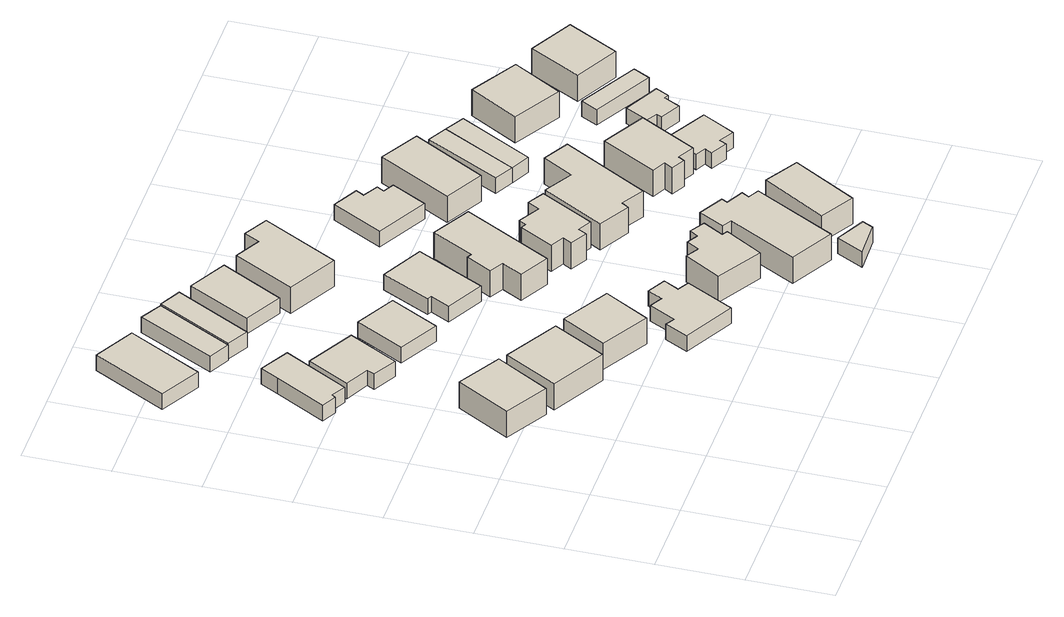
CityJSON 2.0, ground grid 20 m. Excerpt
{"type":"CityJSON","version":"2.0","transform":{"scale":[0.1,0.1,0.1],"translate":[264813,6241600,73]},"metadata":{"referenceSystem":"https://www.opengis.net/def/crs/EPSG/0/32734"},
"CityObjects":{
"building1":{"type":"Building","attributes":{"address":"78 Ritchie Street University Estate Cape Town","building":"house","building:levels":2,"building_height":6.9,"plus_code":"4FRW3F64+75X","ground_height":84.35,"roof_height":91.25},"geometry":[{"type":"Solid","lod":"1","boundaries":[[[[0,1,2,3]],[[1,4,5,2]],[[4,6,7,5]],[[6,0,3,7]],[[3,2,5,7]],[[6,4,1,0]]]]}]},
"building2":{"type":"Building","attributes":{"address":"80 Ritchie Street University Estate Cape Town","building":"house","building:levels":2,"building_height":6.9,"plus_code":"4FRW3F64+769","ground_height":84.35,"roof_height":91.25},"geometry":[{"type":"Solid","lod":"1","boundaries":[[[[8,9,10,11]],[[9,12,13,10]],[[12,14,15,13]],[[14,8,11,15]],[[11,10,13,15]],[[14,12,9,8]]]]}]},
"building3":{"type":"Building","attributes":{"address":"89 Ritchie Street University Estate Cape Town","building":"house","building:levels":1,"building_height":4.1,"plus_code":"4FRW3F64+F62","ground_height":78.56,"roof_height":82.66},"geometry":[{"type":"Solid","lod":"1","boundaries":[[[[16,17,18,19]],[[17,20,21,18]],[[20,22,23,21]],[[22,24,25,23]],[[24,26,27,25]],[[26,28,29,27]],[[28,16,19,29]],[[19,18,21,23,25,27,29]],[[28,26,24,22,20,17,16]]]]}]},
"building4":{"type":"Building","attributes":{"address":"91 Ritchie Street University Estate Cape Town","building":"house","building:levels":1,"building_height":4.1,"plus_code":"4FRW3F64+C6H","ground_height":78.56,"roof_height":82.66},"geometry":[{"type":"Solid","lod":"1","boundaries":[[[[30,31,32,33]],[[31,34,35,32]],[[34,36,37,35]],[[36,38,39,37]],[[38,40,41,39]],[[40,30,33,41]],[[33,32,35,37,39,41]],[[40,38,36,34,31,30]]]]}]},
"building5":{"type":"Building","attributes":{"address":"82 Ritchie Street University Estate Cape Town","building":"house","building:levels":2,"building_height":6.9,"plus_code":"4FRW3F64+68V","ground_height":84.73,"roof_height":91.63},"geometry":[{"type":"Solid","lod":"1","boundaries":[[[[42,43,44,45]],[[43,46,47,44]],[[46,48,49,47]],[[48,42,45,49]],[[45,44,47,49]],[[48,46,43,42]]]]}]},
"building6":{"type":"Building","attributes":{"address":"84 Ritchie Street University Estate Cape Town","building":"house","building:levels":1,"building_height":4.1,"plus_code":"4FRW3F64+58Q","ground_height":87.44,"roof_height":91.54},"geometry":[{"type":"Solid","lod":"1","boundaries":[[[[50,51,52,53]],[[51,54,55,52]],[[54,56,57,55]],[[56,58,59,57]],[[58,60,61,59]],[[60,62,63,61]],[[62,64,65,63]],[[64,66,67,65]],[[66,68,69,67]],[[68,50,53,69]],[[53,52,55,57,59,61,63,65,67,69]],[[68,66,64,62,60,58,56,54,51,50]]]]}]},
"building7":{"type":"Building","attributes":{"address":"58 Selbourne Road University Estate Cape Town","building":"house","building:levels":1,"building_height":4.1,"plus_code":"4FRW3F64+H6M","ground_height":73.6,"roof_height":77.7},"geometry":[{"type":"Solid","lod":"1","boundaries":[[[[70,71,72,73]],[[71,74,75,72]],[[74,76,77,75]],[[76,70,73,77]],[[73,72,75,77]],[[76,74,71,70]]]]}]},
"building8":{"type":"Building","attributes":{"address":"93 Ritchie Street University Estate Cape Town","building":"house","building:levels":1,"building_height":4.1,"plus_code":"4FRW3F64+C75","ground_height":81.8,"roof_height":85.9},"geometry":[{"type":"Solid","lod":"1","boundaries":[[[[78,79,80,81]],[[79,82,83,80]],[[82,84,85,83]],[[84,78,81,85]],[[81,80,83,85]],[[84,82,79,78]]]]}]},
"building9":{"type":"Building","attributes":{"address":"60A Selbourne Road University Estate Cape Town","building":"house","building:levels":1,"building_height":4.1,"plus_code":"4FRW3F64+H76","ground_height":76.29,"roof_height":80.39},"geometry":[{"type":"Solid","lod":"1","boundaries":[[[[86,87,88,89]],[[87,90,91,88]],[[90,92,93,91]],[[92,86,89,93]],[[89,88,91,93]],[[92,90,87,86]]]]}]},
"building10":{"type":"Building","attributes":{"address":"60 Selbourne Road University Estate Cape Town","building":"house","building:levels":1,"building_height":4.1,"plus_code":"4FRW3F64+H74","ground_height":76.68,"roof_height":80.78},"geometry":[{"type":"Solid","lod":"1","boundaries":[[[[94,95,96,97]],[[95,98,99,96]],[[98,100,101,99]],[[100,94,97,101]],[[97,96,99,101]],[[100,98,95,94]]]]}]},
"building11":{"type":"Building","attributes":{"address":"86 Ritchie Street University Estate Cape Town","building":"house","building:levels":2,"building_height":6.9,"plus_code":"4FRW3F64+5CF","ground_height":87.44,"roof_height":94.34},"geometry":[{"type":"Solid","lod":"1","boundaries":[[[[102,103,104,105]],[[103,106,107,104]],[[106,108,109,107]],[[108,110,111,109]],[[110,112,113,111]],[[112,114,115,113]],[[114,116,117,115]],[[116,118,119,117]],[[118,120,121,119]],[[120,102,105,121]],[[105,104,107,109,111,113,115,117,119,121]],[[120,118,116,114,112,110,108,106,103,102]]]]}]},
"building12":{"type":"Building","attributes":{"address":"95 Ritchie Street University Estate Cape Town","building":"house","building:levels":1,"building_height":4.1,"plus_code":"4FRW3F64+99V","ground_height":81.8,"roof_height":85.9},"geometry":[{"type":"Solid","lod":"1","boundaries":[[[[122,123,124,125]],[[123,126,127,124]],[[126,128,129,127]],[[128,130,131,129]],[[130,132,133,131]],[[132,122,125,133]],[[125,124,127,129,131,133]],[[132,130,128,126,123,122]]]]}]},
"building13":{"type":"Building","attributes":{"address":"62 Selbourne Road University Estate Cape Town","building":"house","building:levels":1,"building_height":4.1,"plus_code":"4FRW3F64+G8P","ground_height":76.51,"roof_height":80.61},"geometry":[{"type":"Solid","lod":"1","boundaries":[[[[134,135,136,137]],[[135,138,139,136]],[[138,140,141,139]],[[140,134,137,141]],[[137,136,139,141]],[[140,138,135,134]]]]}]},
"building14":{"type":"Building","attributes":{"address":"61A Rhodes Avenue University Estate Cape Town","building":"house","building:levels":1,"building_height":4.1,"plus_code":"4FRW3F64+3FP","ground_height":89.33,"roof_height":93.43},"geometry":[{"type":"Solid","lod":"1","boundaries":[[[[142,143,144,145]],[[143,146,147,144]],[[146,148,149,147]],[[148,142,145,149]],[[145,144,147,149]],[[148,146,143,142]]]]}]},
"building15":{"type":"Building","attributes":{"address":"88 Ritchie Street University Estate Cape Town","building":"house","building:levels":2,"building_height":6.9,"plus_code":"4FRW3F64+4FW","ground_height":87.62,"roof_height":94.52},"geometry":[{"type":"Solid","lod":"1","boundaries":[[[[150,151,152,153]],[[151,154,155,152]],[[154,156,157,155]],[[156,158,159,157]],[[158,160,161,159]],[[160,162,163,161]],[[162,164,165,163]],[[164,166,167,165]],[[166,168,169,167]],[[168,150,153,169]],[[153,152,155,157,159,161,163,165,167,169]],[[168,166,164,162,160,158,156,154,151,150]]]]}]},
"building16":{"type":"Building","attributes":{"address":"97 Ritchie Street University Estate Cape Town","building":"house","building:levels":2,"building_height":6.9,"plus_code":"4FRW3F64+9C2","ground_height":81.87,"roof_height":88.77},"geometry":[{"type":"Solid","lod":"1","boundaries":[[[[170,171,172,173]],[[171,174,175,172]],[[174,176,177,175]],[[176,178,179,177]],[[178,180,181,179]],[[180,182,183,181]],[[182,184,185,183]],[[184,170,173,185]],[[173,172,175,177,179,181,183,185]],[[184,182,180,178,176,174,171,170]]]]}]},
"building17":{"type":"Building","attributes":{"address":"64 Selbourne Road University Estate Cape Town","building":"house","building:levels":2,"building_height":6.9,"plus_code":"4FRW3F64+G98","ground_height":76.51,"roof_height":83.41},"geometry":[{"type":"Solid","lod":"1","boundaries":[[[[186,187,188,189]],[[187,190,191,188]],[[190,192,193,191]],[[192,194,195,193]],[[194,196,197,195]],[[196,186,189,197]],[[189,188,191,193,195,197]],[[196,194,192,190,187,186]]]]}]},
"building18":{"type":"Building","attributes":{"address":"99 Ritchie Street University Estate Cape Town","building":"house","building:levels":2,"building_height":6.9,"plus_code":"4FRW3F64+8F6","ground_height":81.88,"roof_height":88.78},"geometry":[{"type":"Solid","lod":"1","boundaries":[[[[198,199,200,201]],[[199,202,203,200]],[[202,204,205,203]],[[204,206,207,205]],[[206,208,209,207]],[[208,210,211,209]],[[210,212,213,211]],[[212,214,215,213]],[[214,216,217,215]],[[216,218,219,217]],[[218,220,221,219]],[[220,198,201,221]],[[201,200,203,205,207,209,211,213,215,217,219,221]],[[220,218,216,214,212,210,208,206,204,202,199,198]]]]}]},
"building19":{"type":"Building","attributes":{"address":"90 Ritchie Street University Estate Cape Town","building":"house","building:levels":2,"building_height":6.9,"plus_code":"4FRW3F64+4GG","ground_height":87.62,"roof_height":94.52},"geometry":[{"type":"Solid","lod":"1","boundaries":[[[[222,223,224,225]],[[223,226,227,224]],[[226,228,229,227]],[[228,222,225,229]],[[225,224,227,229]],[[228,226,223,222]]]]}]},
"building20":{"type":"Building","attributes":{"address":"101 Ritchie Street University Estate Cape Town","building":"house","building:levels":2,"building_height":6.9,"plus_code":"4FRW3F64+7GV","ground_height":81.88,"roof_height":88.78},"geometry":[{"type":"Solid","lod":"1","boundaries":[[[[230,231,232,233]],[[231,234,235,232]],[[234,236,237,235]],[[236,238,239,237]],[[238,240,241,239]],[[240,242,243,241]],[[242,244,245,243]],[[244,230,233,245]],[[233,232,235,237,239,241,243,245]],[[244,242,240,238,236,234,231,230]]]]}]},
"building21":{"type":"Building","attributes":{"address":"68 Selbourne Road University Estate Cape Town","building":"house","building:levels":1,"building_height":4.1,"plus_code":"4FRW3F64+FF4","ground_height":78.39,"roof_height":82.49},"geometry":[{"type":"Solid","lod":"1","boundaries":[[[[246,247,248,249]],[[247,250,251,248]],[[250,252,253,251]],[[252,254,255,253]],[[254,256,257,255]],[[256,258,259,257]],[[258,260,261,259]],[[260,246,249,261]],[[249,248,251,253,255,257,259,261]],[[260,258,256,254,252,250,247,246]]]]}]},
"building22":{"type":"Building","attributes":{"address":"103 Ritchie Street University Estate Cape Town","building":"house","building:levels":2,"building_height":6.9,"plus_code":"4FRW3F64+7H8","ground_height":85.12,"roof_height":92.02},"geometry":[{"type":"Solid","lod":"1","boundaries":[[[[262,263,264,265]],[[263,266,267,264]],[[266,268,269,267]],[[268,270,271,269]],[[270,272,273,271]],[[272,274,275,273]],[[274,276,277,275]],[[276,262,265,277]],[[265,264,267,269,271,273,275,277]],[[276,274,272,270,268,266,263,262]]]]}]},
"building23":{"type":"Building","attributes":{"address":"70 Selbourne Road University Estate Cape Town","building":"house","building:levels":2,"building_height":6.9,"plus_code":"4FRW3F64+CGG","ground_height":78.08,"roof_height":84.98},"geometry":[{"type":"Solid","lod":"1","boundaries":[[[[278,279,280,281]],[[279,282,283,280]],[[282,284,285,283]],[[284,278,281,285]],[[281,280,283,285]],[[284,282,279,278]]]]}]},
"building24":{"type":"Building","attributes":{"address":"105 Ritchie Street University Estate Cape Town","building":"house","building:levels":1,"building_height":4.1,"plus_code":"4FRW3F64+6JM","ground_height":85.71,"roof_height":89.81},"geometry":[{"type":"Solid","lod":"1","boundaries":[[[[286,287,288,289]],[[287,290,291,288]],[[290,292,293,291]],[[292,294,295,293]],[[294,296,297,295]],[[296,298,299,297]],[[298,300,301,299]],[[300,286,289,301]],[[289,288,291,293,295,297,299,301]],[[300,298,296,294,292,290,287,286]]]]}]},
"building25":{"type":"Building","attributes":{"address":"72 Selbourne Road University Estate Cape Town","building":"house","building:levels":1,"building_height":4.1,"plus_code":"4FRW3F64+CH4","ground_height":78.08,"roof_height":82.18},"geometry":[{"type":"Solid","lod":"1","boundaries":[[[[302,303,304,305]],[[303,306,307,304]],[[306,308,309,307]],[[308,302,305,309]],[[305,304,307,309]],[[308,306,303,302]]]]}]},
"building26":{"type":"Building","attributes":{"address":"72A Selbourne Road University Estate Cape Town","building":"house","building:levels":1,"building_height":4.1,"plus_code":"4FRW3F64+9HX","ground_height":78.08,"roof_height":82.18},"geometry":[{"type":"Solid","lod":"1","boundaries":[[[[302,308,309,305]],[[308,310,311,309]],[[310,312,313,311]],[[312,302,305,313]],[[305,309,311,313]],[[312,310,308,302]]]]}]},
"building27":{"type":"Building","attributes":{"building":"garage","building:levels":1,"building_height":4.1,"plus_code":"4FRW3F64+7MC","ground_height":84.97,"roof_height":89.07},"geometry":[{"type":"Solid","lod":"1","boundaries":[[[[314,315,316,317]],[[315,318,319,316]],[[318,320,321,319]],[[320,322,323,321]],[[322,324,325,323]],[[324,326,327,325]],[[326,328,329,327]],[[328,314,317,329]],[[317,316,319,321,323,325,327,329]],[[328,326,324,322,320,318,315,314]]]]}]},
"building28":{"type":"Building","attributes":{"address":"74 Selbourne Road University Estate Cape Town","building":"house","building:levels":2,"building_height":6.9,"plus_code":"4FRW3F64+9JQ","ground_height":82.48,"roof_height":89.38},"geometry":[{"type":"Solid","lod":"1","boundaries":[[[[330,331,332,333]],[[331,334,335,332]],[[334,336,337,335]],[[336,330,333,337]],[[333,332,335,337]],[[336,334,331,330]]]]}]},
"building29":{"type":"Building","attributes":{"address":"Selbourne Road University Estate Cape Town","building":"garage","building:levels":1,"building_height":4.1,"plus_code":"4FRW3F64+8M7","ground_height":84.97,"roof_height":89.07},"geometry":[{"type":"Solid","lod":"1","boundaries":[[[[338,339,340,341]],[[339,342,343,340]],[[342,344,345,343]],[[344,338,341,345]],[[341,340,343,345]],[[344,342,339,338]]]]}]},
"building30":{"type":"Building","attributes":{"address":"76 Selbourne Road University Estate Cape Town","building":"house","building:levels":2,"building_height":6.9,"plus_code":"4FRW3F64+9P3","ground_height":82.69,"roof_height":89.59},"geometry":[{"type":"Solid","lod":"1","boundaries":[[[[346,347,348,349]],[[347,350,351,348]],[[350,352,353,351]],[[352,346,349,353]],[[349,348,351,353]],[[352,350,347,346]]]]}]}
},
"vertices":[
[184,654,114],[82,713,114],[82,713,183],[184,654,183],[9,587,114],[9,587,183],[110,528,114],[110,528,183],
[329,570,114],[201,642,114],[201,642,183],[329,570,183],[131,517,114],[131,517,183],[259,446,114],[259,446,183],
[32,1000,56],[66,982,56],[66,982,97],[32,1000,97],[74,991,56],[74,991,97],[107,973,56],[107,973,97],[191,1124,56],[191,1124,97],[122,1162,56],[122,1162,97],[99,1120,56],[99,1120,97],
[225,895,56],[288,1010,56],[288,1010,97],[225,895,97],[175,1071,56],[175,1071,97],[121,973,56],[121,973,97],[178,943,56],[178,943,97],[169,925,56],[169,925,97],
[466,496,117],[354,560,117],[354,560,186],[466,496,186],[293,455,117],[293,455,186],[405,391,117],[405,391,186],
[550,340,144],[523,355,144],[523,355,185],[550,340,185],[543,391,144],[543,391,185],[500,414,144],[500,414,185],[482,379,144],[482,379,185],[451,396,144],[451,396,185],[418,334,144],[418,334,185],[397,346,144],[397,346,185],[368,292,144],[368,292,185],[490,228,144],[490,228,185],
[136,1530,6],[41,1357,6],[41,1357,47],[136,1530,47],[137,1305,6],[137,1305,47],[232,1479,6],[232,1479,47],
[234,884,88],[328,834,88],[328,834,129],[234,884,129],[390,948,88],[390,948,129],[296,998,88],[296,998,129],
[212,1260,33],[307,1437,33],[307,1437,74],[212,1260,74],[256,1465,33],[256,1465,74],[162,1286,33],[162,1286,74],
[307,1437,37],[212,1260,37],[212,1260,78],[307,1437,78],[262,1233,37],[262,1233,78],[358,1410,37],[358,1410,78],
[727,356,144],[692,377,144],[692,377,213],[727,356,213],[679,357,144],[679,357,213],[653,372,144],[653,372,213],[635,343,144],[635,343,213],[605,361,144],[605,361,213],[553,275,144],[553,275,213],[659,212,144],[659,212,213],[712,300,144],[712,300,213],[699,308,144],[699,308,213],
[490,781,88],[572,940,88],[572,940,129],[490,781,129],[473,991,88],[473,991,129],[415,878,88],[415,878,129],[425,873,88],[425,873,129],[401,827,88],[401,827,129],
[389,1394,35],[310,1248,35],[310,1248,76],[389,1394,76],[399,1200,35],[399,1200,76],[479,1346,35],[479,1346,76],
[766,72,163],[732,8,163],[732,8,204],[766,72,204],[823,11,163],[823,11,204],[836,36,163],[836,36,204],
[866,276,146],[840,290,146],[840,290,215],[866,276,215],[850,307,146],[850,307,215],[809,328,146],[809,328,215],[816,342,146],[816,342,215],[758,374,146],[758,374,215],[725,314,146],[725,314,215],[748,302,146],[748,302,215],[659,141,146],[659,141,215],[761,85,146],[761,85,215],
[585,662,89],[699,869,89],[699,869,158],[585,662,158],[608,919,89],[608,919,158],[554,821,89],[554,821,158],[543,827,89],[543,827,158],[509,766,89],[509,766,158],[543,748,89],[543,748,158],[516,700,89],[516,700,158],
[483,1320,35],[406,1178,35],[406,1178,104],[483,1320,104],[523,1115,35],[523,1115,104],[620,1293,35],[620,1293,104],[563,1324,35],[563,1324,104],[543,1288,35],[543,1288,104],
[735,609,89],[804,733,89],[804,733,158],[735,609,158],[765,756,89],[765,756,158],[749,728,89],[749,728,158],[699,756,89],[699,756,158],[689,739,89],[689,739,158],[676,746,89],[676,746,158],[632,667,89],[632,667,158],[664,649,89],[664,649,158],[652,628,89],[652,628,158],[692,606,89],[692,606,158],[703,626,89],[703,626,158],
[985,225,146],[907,271,146],[907,271,215],[985,225,215],[818,122,146],[818,122,215],[896,76,146],[896,76,215],
[734,587,89],[807,546,89],[807,546,158],[734,587,158],[817,563,89],[817,563,158],[871,532,89],[871,532,158],[986,732,89],[986,732,158],[925,766,89],[925,766,158],[884,695,89],[884,695,158],[818,733,89],[818,733,158],
[725,1173,54],[660,1054,54],[660,1054,95],[725,1173,95],[781,989,54],[781,989,95],[826,1071,54],[826,1071,95],[800,1085,54],[800,1085,95],[810,1102,54],[810,1102,95],[774,1122,54],[774,1122,95],[785,1141,54],[785,1141,95],
[906,520,121],[937,503,121],[937,503,190],[906,520,190],[926,483,121],[926,483,190],[957,466,121],[957,466,190],[966,480,121],[966,480,190],[1005,459,121],[1005,459,190],[1079,592,121],[1079,592,190],[977,648,121],[977,648,190],
[974,1062,51],[883,1113,51],[883,1113,120],[974,1062,120],[786,941,51],[786,941,120],[877,891,51],[877,891,120],
[1153,478,127],[1056,531,127],[1056,531,168],[1153,478,168],[1014,455,127],[1014,455,168],[1038,442,127],[1038,442,168],[1028,425,127],[1028,425,168],[1067,404,127],[1067,404,168],[1075,421,127],[1075,421,168],[1110,401,127],[1110,401,168],
[1051,1020,51],[1006,1044,51],[1006,1044,92],[1051,1020,92],[913,870,51],[913,870,92],[958,846,51],[958,846,92],
[1003,823,51],[1003,823,92],[1097,994,51],[1097,994,92],
[1223,603,120],[1139,646,120],[1139,646,161],[1223,603,161],[1111,591,120],[1111,591,161],[1136,578,120],[1136,578,161],[1129,564,120],[1129,564,161],[1177,540,120],[1177,540,161],[1197,577,120],[1197,577,161],[1207,572,120],[1207,572,161],
[1220,913,95],[1108,978,95],[1108,978,164],[1220,913,164],[1041,863,95],[1041,863,164],[1152,798,95],[1152,798,164],
[1256,629,120],[1277,668,120],[1277,668,161],[1256,629,161],[1137,744,120],[1137,744,161],[1116,705,120],[1116,705,161],
[1384,840,97],[1280,895,97],[1280,895,166],[1384,840,166],[1216,775,97],[1216,775,166],[1319,720,97],[1319,720,166]
]}
